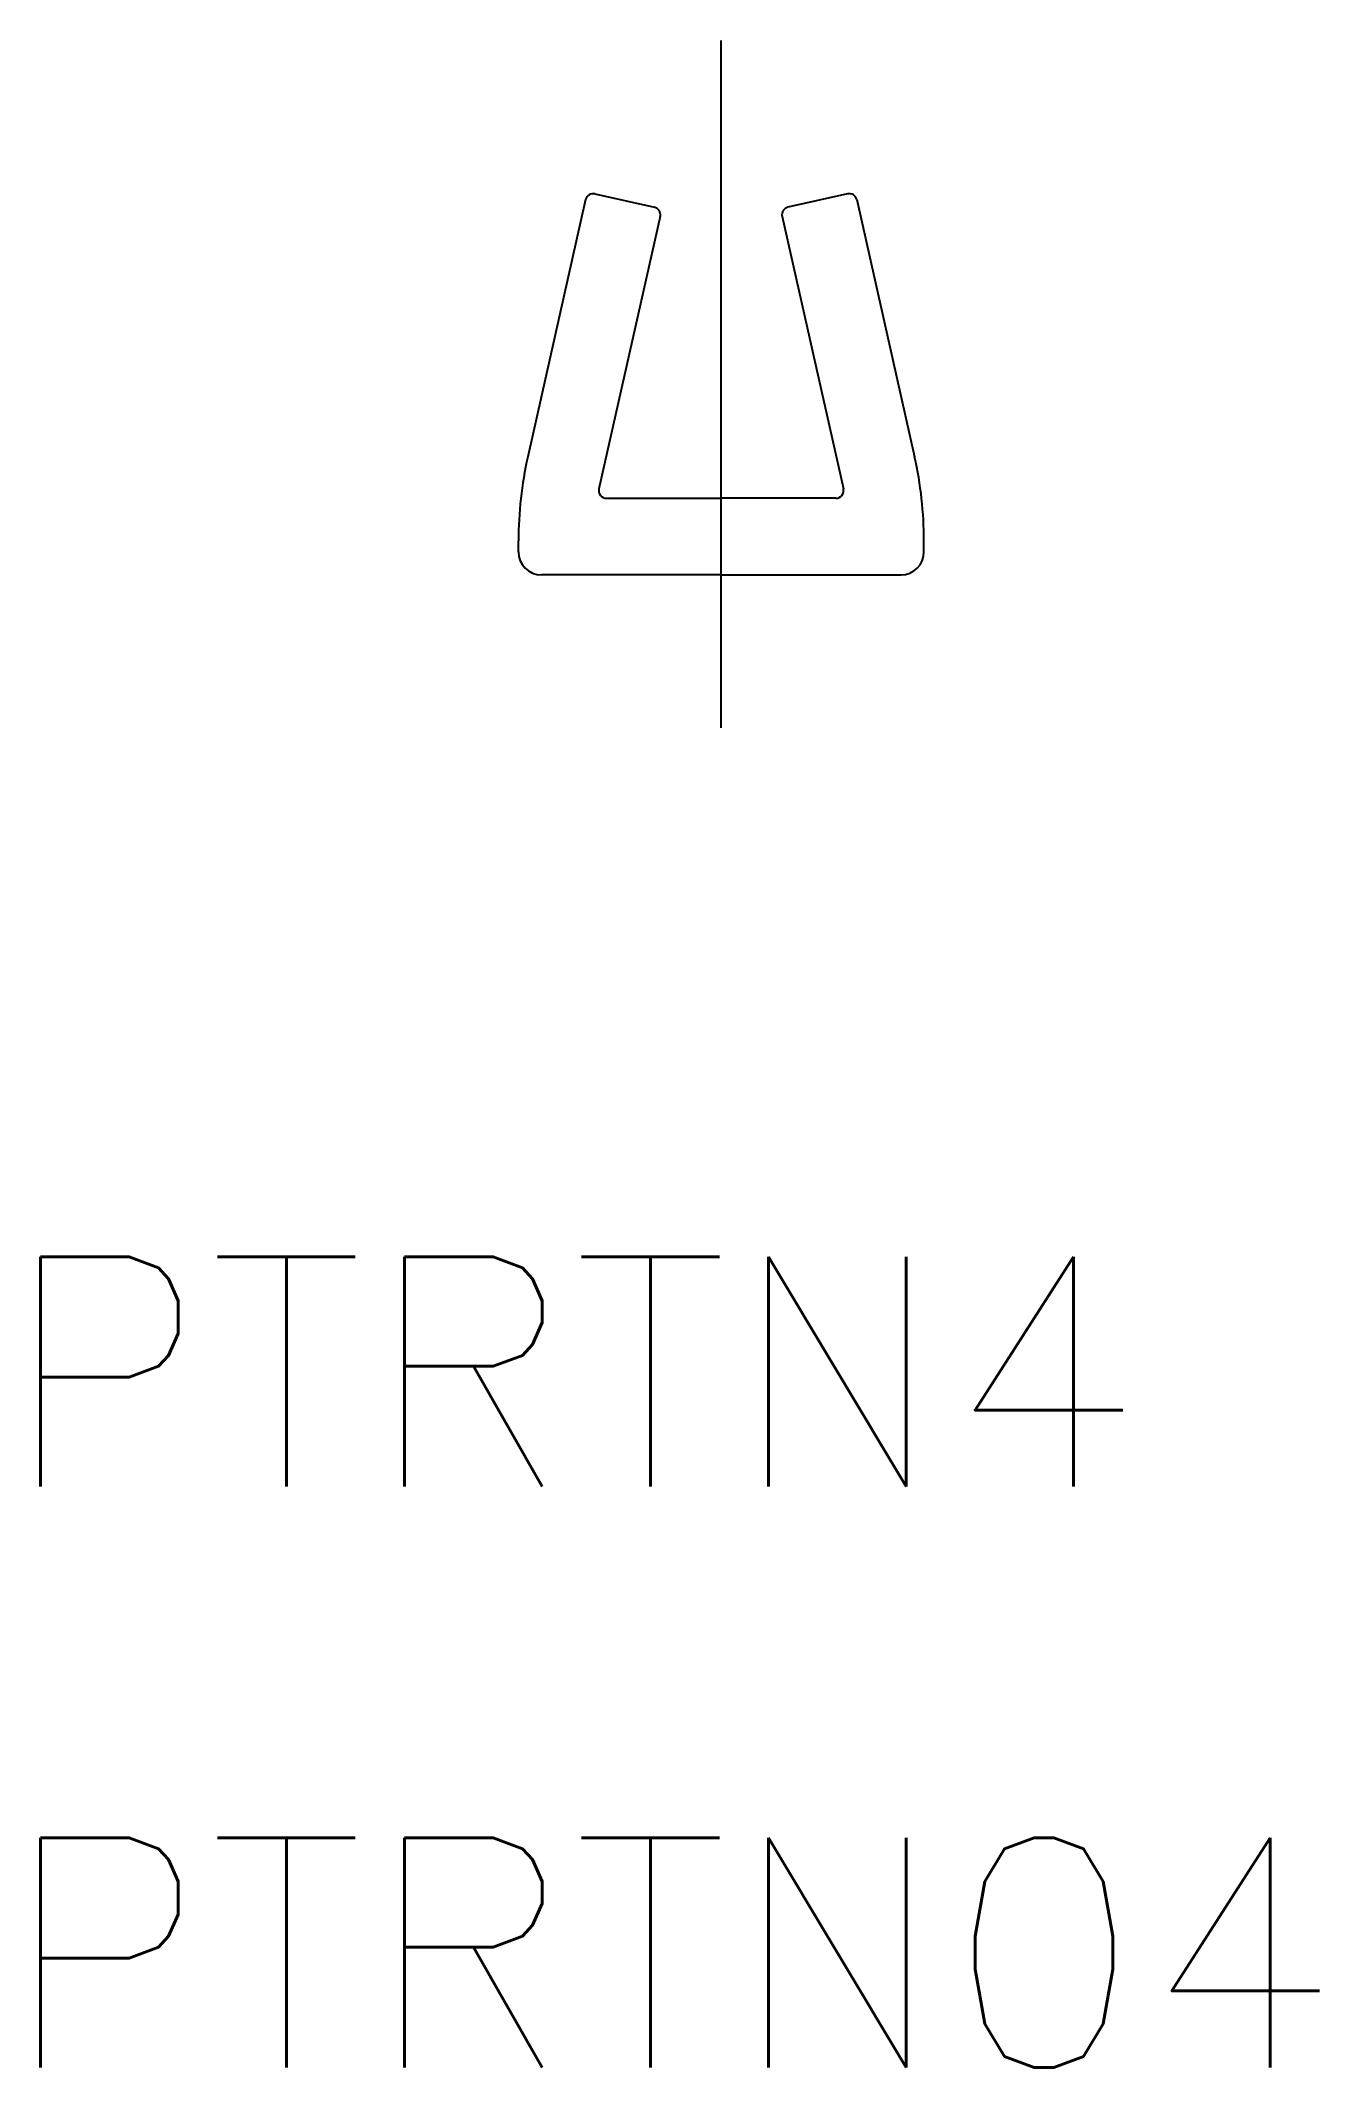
# Model space of a CAD drawing. Extents: x -8.9 to 7.8, y -19.5 to 7.
import ezdxf

# ---------------------------------------------------------------- set-up
doc = ezdxf.new("R2010")
doc.units = 0
doc.linetypes.add('CENTER', pattern=[50.8, 31.75, -6.35, 6.35, -6.35])
doc.layers.get('0').update_dxf_attribs({"linetype": 'CONTINUOUS'})
doc.layers.add('CENTER', color=1, linetype='CENTER')
doc.styles.get("Standard").update_dxf_attribs({"font": 'txt.shx', "height": 3, "bigfont": 'bigfont.shx'})

msp = doc.modelspace()

# ---------------------------------------------------------------- linework, layer by layer
at = {"color": 7, "linetype": 'CONTINUOUS'}
for p, q in [((-1.772, 4.902), (-2.528, 1.542)), ((-1.652, 4.978), (-0.872, 4.802)), ((1.652, 4.978), (0.872, 4.802)), ((1.772, 4.902), (2.528, 1.542)), ((-0.796, 4.683), (-1.598, 1.122)), ((0.796, 4.683), (1.598, 1.122)), ((-1.5, 1), (0, 1)), ((1.5, 1), (0, 1)), ((-2.65, 0.3), (-2.65, 0.444)), ((2.65, 0.3), (2.65, 0.444)), ((0, 0), (-2.35, 0)), ((0, 0), (2.35, 0))]:
    msp.add_line(p, q, dxfattribs=at)
for centre, radius, start, end in [((-1.674, 4.88), 0.1, 77.3196, 167.3196), ((-0.894, 4.705), 0.1, 347.3196, 77.3196), ((0.894, 4.705), 0.1, 102.6804, 192.6804), ((1.674, 4.88), 0.1, 12.6804, 102.6804), ((2.35, 0.444), 5, 167.3196, 180), ((-2.35, 0.444), 5, 0, 12.6804), ((-1.5, 1.1), 0.1, 167.3196, 270), ((1.5, 1.1), 0.1, 270, 12.6804), ((-2.35, 0.3), 0.3, 180, 270), ((2.35, 0.3), 0.3, 270, 0)]:
    msp.add_arc(centre, radius, start, end, dxfattribs=at)
at = {"layer": 'CENTER', "color": 1, "linetype": 'CENTER'}
msp.add_line((0, -2), (0, 6.98), dxfattribs=at)

# ---------------------------------------------------------------- texts
at = {"color": 7, "linetype": 'CONTINUOUS'}
for s, p in [('PTRTN4', (-9.41, -11.911)), ('PTRTN04', (-9.41, -19.499))]:
    msp.add_text(s, height=3, dxfattribs=at).set_placement(p)

doc.saveas('drawing.dxf')
